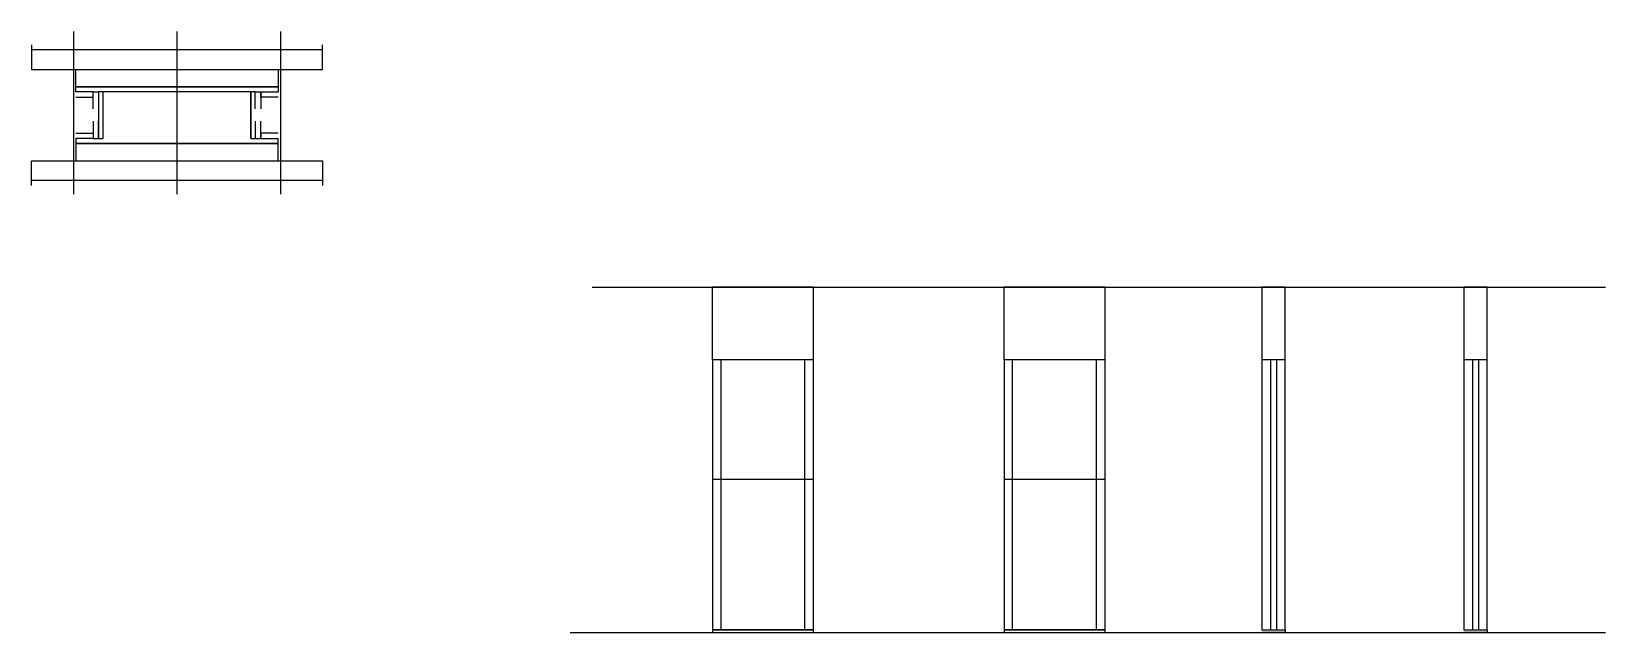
# Model space of a CAD drawing. Header units: metres. Extents: x 7425 to 8702, y 1780 to 2268.
import ezdxf

# ---------------------------------------------------------------- set-up
doc = ezdxf.new("R2010")
doc.units = ezdxf.units.M
for name, color, linetype in [('CHAPA', 7, 'Continuous'), ('COTA', 7, 'Continuous'), ('Hachura', 7, 'Continuous'), ('Madeira', 7, 'Continuous'), ('Nível', 7, 'Continuous'), ('Painéis', 7, 'Continuous'), ('Perfil Metálico', 7, 'Continuous'), ('SARR_2.2x7', 7, 'Continuous'), ('SARRAFO', 7, 'Continuous')]:
    doc.layers.add(name, color=color, linetype=linetype)

msp = doc.modelspace()

# ---------------------------------------------------------------- linework, layer by layer
at = {"layer": 'CHAPA', "color": 7, "lineweight": 25}
for points in [[(7461.4, 2219), (7461.4, 2223), (7625.4, 2223), (7625.4, 2219)], [(7461.4, 2219), (7461.4, 2223), (7625.4, 2223), (7625.4, 2219)], [(7483.4, 2219), (7479.8, 2219), (7479.8, 2181), (7483.4, 2181)], [(7483.4, 2219), (7479.8, 2219), (7479.8, 2181), (7483.4, 2181)], [(7607, 2219), (7603.4, 2219), (7603.4, 2181), (7607, 2181)], [(7607, 2219), (7603.4, 2219), (7603.4, 2181), (7607, 2181)], [(7461.4, 2181), (7461.4, 2177), (7625.4, 2177), (7625.4, 2181)], [(7461.4, 2181), (7461.4, 2177), (7625.4, 2177), (7625.4, 2181)]]:
    msp.add_lwpolyline(points, dxfattribs=at)
at = {"layer": 'COTA', "color": 7, "lineweight": 25}
for p, q in [((8059.8, 2060.4), (7977.8, 2060.4)), ((7977.8, 2001.4), (7977.8, 2060.4)), ((8059.8, 2001.4), (8059.8, 2060.4)), ((8296.3, 2060.4), (8214.3, 2060.4)), ((8214.3, 2001.4), (8214.3, 2060.4)), ((8296.3, 2001.4), (8296.3, 2060.4))]:
    msp.add_line(p, q, dxfattribs=at)
for points in [[(8442.4, 2001.4), (8442.4, 2060.4), (8423.4, 2060.4), (8423.4, 2001.4)], [(8606.2, 2001.4), (8606.2, 2060.4), (8587.2, 2060.4), (8587.2, 2001.4)]]:
    msp.add_lwpolyline(points, dxfattribs=at)
at = {"layer": 'Hachura', "color": 7, "lineweight": 25}
for p, q in [((7459.4, 2267.8), (7459.4, 2136)), ((7543.4, 2267.8), (7543.4, 2136)), ((7627.4, 2267.8), (7627.4, 2136))]:
    msp.add_line(p, q, dxfattribs=at)
at = {"layer": 'Madeira', "color": 7, "lineweight": 25}
for points in [[(7625.4, 2237), (7625.4, 2223), (7461.4, 2223), (7461.5, 2237)], [(7625.4, 2163), (7625.4, 2177), (7461.4, 2177), (7461.5, 2163)]]:
    msp.add_lwpolyline(points, dxfattribs=at)
at = {"layer": 'Nível', "color": 7, "lineweight": 25}
for p, q in [((7880.3, 2060.4), (8702.2, 2060.4)), ((7862.4, 1780.4), (8702.2, 1780.4))]:
    msp.add_line(p, q, dxfattribs=at)
at = {"layer": 'Painéis', "color": 7, "lineweight": 25}
for p, q in [((7977.8, 2001.4), (7977.8, 1780.4)), ((8059.8, 2001.4), (7977.8, 2001.4)), ((8059.8, 1780.4), (8059.8, 2001.4)), ((8214.3, 2001.4), (8214.3, 1780.4)), ((8296.3, 2001.4), (8214.3, 2001.4)), ((8296.3, 1780.4), (8296.3, 2001.4)), ((8423.4, 2001.4), (8423.4, 1782.4)), ((8442.4, 2001.4), (8423.4, 2001.4)), ((8442.4, 1782.4), (8442.4, 2001.4)), ((8587.2, 2001.4), (8587.2, 1782.4)), ((8606.2, 2001.4), (8587.2, 2001.4)), ((8606.2, 1782.4), (8606.2, 2001.4)), ((8059.8, 1904.4), (7977.8, 1904.4)), ((8296.3, 1904.4), (8214.3, 1904.4)), ((7977.8, 1782.4), (8059.8, 1782.4)), ((8214.3, 1782.4), (8296.3, 1782.4)), ((8423.4, 1782.4), (8442.4, 1782.4)), ((8587.2, 1782.4), (8606.2, 1782.4))]:
    msp.add_line(p, q, dxfattribs=at)
for points in [[(7603.4, 2181), (7603.4, 2219), (7483.4, 2219), (7483.4, 2181)], [(8059.8, 1782.4), (7977.8, 1782.4), (7977.8, 1780.4), (8059.8, 1780.4)], [(8296.3, 1782.4), (8214.3, 1782.4), (8214.3, 1780.4), (8296.3, 1780.4)], [(8423.4, 1782.4), (8442.4, 1782.4), (8442.4, 1780.4), (8423.4, 1780.4)], [(8587.2, 1782.4), (8606.2, 1782.4), (8606.2, 1780.4), (8587.2, 1780.4)]]:
    msp.add_lwpolyline(points, dxfattribs=at)
at = {"layer": 'Perfil Metálico', "color": 7, "lineweight": 25}
for points in [[(7425.4, 2257), (7425.4, 2237), (7661.4, 2237), (7661.4, 2257)], [(7661.4, 2241), (7661.4, 2253), (7425.4, 2253), (7425.4, 2241)], [(7425.4, 2143), (7425.4, 2163), (7661.4, 2163), (7661.4, 2143)], [(7661.4, 2159), (7661.4, 2147), (7425.4, 2147), (7425.4, 2159)]]:
    msp.add_lwpolyline(points, dxfattribs=at)
at = {"layer": 'SARR_2.2x7', "color": 7, "lineweight": 25}
for p, q in [((7984.8, 1904.4), (7984.8, 2001.4)), ((8052.8, 1904.4), (8052.8, 2001.4)), ((8221.3, 1904.4), (8221.3, 2001.4)), ((8289.3, 1904.4), (8289.3, 2001.4)), ((8430.4, 2001.4), (8430.4, 1782.4)), ((8435.4, 2001.4), (8435.4, 1782.4)), ((8594.2, 2001.4), (8594.2, 1782.4)), ((8599.2, 2001.4), (8599.2, 1782.4)), ((7984.8, 1782.4), (7984.8, 1904.4)), ((8052.8, 1782.4), (8052.8, 1904.4)), ((8221.3, 1782.4), (8221.3, 1904.4)), ((8289.3, 1782.4), (8289.3, 1904.4)), ((7984.8, 1782.4), (7984.8, 1782.4)), ((8052.8, 1782.4), (8052.8, 1782.4)), ((8221.3, 1782.4), (8221.3, 1782.4)), ((8289.3, 1782.4), (8289.3, 1782.4))]:
    msp.add_line(p, q, dxfattribs=at)
at = {"layer": 'SARRAFO', "color": 7, "lineweight": 25}
for points in [[(7461.4, 2214.6), (7475.4, 2214.6), (7475.4, 2219), (7461.4, 2219)], [(7475.4, 2205), (7475.4, 2219), (7479.8, 2219), (7479.8, 2205)], [(7607, 2205), (7607, 2219), (7611.4, 2219), (7611.4, 2205)], [(7625.4, 2214.6), (7611.4, 2214.6), (7611.4, 2219), (7625.4, 2219)], [(7461.4, 2185.4), (7475.4, 2185.4), (7475.4, 2181), (7461.4, 2181)], [(7475.4, 2195), (7475.4, 2181), (7479.8, 2181), (7479.8, 2195)], [(7607, 2195), (7607, 2181), (7611.4, 2181), (7611.4, 2195)], [(7625.4, 2185.4), (7611.4, 2185.4), (7611.4, 2181), (7625.4, 2181)]]:
    msp.add_lwpolyline(points, dxfattribs=at)

doc.saveas('drawing.dxf')
